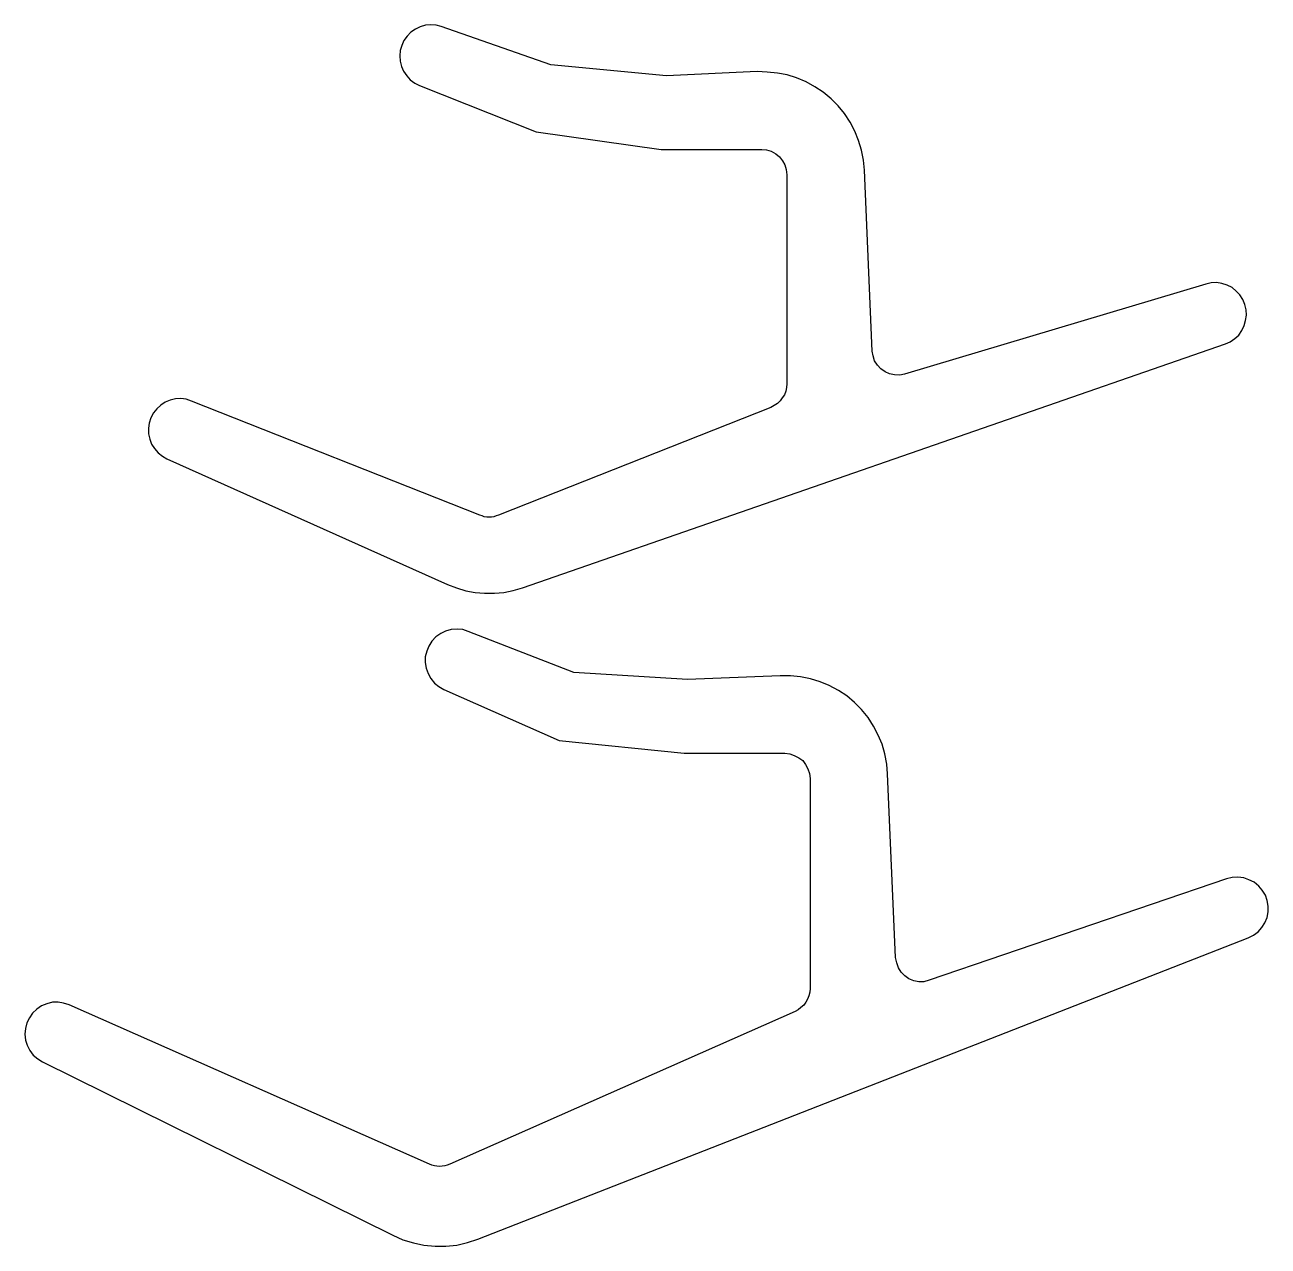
# Model space of a CAD drawing. Header units: centimetres. Extents: x -6.8 to 5.8, y -9.5 to 2.9.
import ezdxf

# ---------------------------------------------------------------- set-up
doc = ezdxf.new("R2010")
doc.units = ezdxf.units.CM
doc.header["$MEASUREMENT"] = 0
doc.layers.add('layer 1', color=7, linetype='Continuous')

msp = doc.modelspace()

# ---------------------------------------------------------------- linework, layer by layer
at = {"layer": 'layer 1', "lineweight": 25}
for points, knots in [([(-2.00729, -2.08318), (-2.00729, -2.08318), (0.74086, -0.99308), (0.74086, -0.99308), (0.74086, -0.99308), (0.74086, -0.99308), (0.77614, -0.97544), (0.77614, -0.97544), (0.77614, -0.97544), (0.77614, -0.97544), (0.80783, -0.95429), (0.80783, -0.95429), (0.80783, -0.95429), (0.80783, -0.95429), (0.83608, -0.92604), (0.83608, -0.92604), (0.83608, -0.92604), (0.83608, -0.92604), (0.85724, -0.89779), (0.85724, -0.89779), (0.85724, -0.89779), (0.85724, -0.89779), (0.87839, -0.86609), (0.87839, -0.86609), (0.87839, -0.86609), (0.87839, -0.86609), (0.89251, -0.83082), (0.89251, -0.83082), (0.89251, -0.83082), (0.89251, -0.83082), (0.89961, -0.79195), (0.89961, -0.79195), (0.89961, -0.79195), (0.89961, -0.79195), (0.90313, -0.75668), (0.90313, -0.75668), (0.90313, -0.75668), (0.90313, -0.75668), (0.90313, 1.35643), (0.90313, 1.35643), (0.90313, 1.35643), (0.90313, 1.35643), (0.89603, 1.40935), (0.89603, 1.40935), (0.89603, 1.40935), (0.89603, 1.40935), (0.88197, 1.4552), (0.88197, 1.4552), (0.88197, 1.4552), (0.88197, 1.4552), (0.86075, 1.49754), (0.86075, 1.49754), (0.86075, 1.49754), (0.86075, 1.49754), (0.82906, 1.53635), (0.82906, 1.53635), (0.82906, 1.53635), (0.82906, 1.53635), (0.79019, 1.5681), (0.79019, 1.5681), (0.79019, 1.5681), (0.79019, 1.5681), (0.74438, 1.59278), (0.74438, 1.59278), (0.74438, 1.59278), (0.74438, 1.59278), (0.69849, 1.60691), (0.69849, 1.60691), (0.69849, 1.60691), (0.69849, 1.60691), (0.64908, 1.61042), (0.64908, 1.61042), (0.64908, 1.61042), (0.64908, 1.61042), (-0.36687, 1.61042), (-0.36687, 1.61042), (-0.36687, 1.61042), (-0.36687, 1.61042), (-1.62633, 1.79034), (-1.62633, 1.79034), (-1.62633, 1.79034), (-1.62633, 1.79034), (-2.80459, 2.25602), (-2.80459, 2.25602), (-2.80459, 2.25602), (-2.80459, 2.25602), (-2.85396, 2.2807), (-2.85396, 2.2807), (-2.85396, 2.2807), (-2.85396, 2.2807), (-2.89985, 2.31598), (-2.89985, 2.31598), (-2.89985, 2.31598), (-2.89985, 2.31598), (-2.93512, 2.35479), (-2.93512, 2.35479), (-2.93512, 2.35479), (-2.93512, 2.35479), (-2.96689, 2.40066), (-2.96689, 2.40066), (-2.96689, 2.40066), (-2.96689, 2.40066), (-2.98804, 2.45004), (-2.98804, 2.45004), (-2.98804, 2.45004), (-2.98804, 2.45004), (-3.00217, 2.50296), (-3.00217, 2.50296), (-3.00217, 2.50296), (-3.00217, 2.50296), (-3.00568, 2.55588), (-3.00568, 2.55588), (-3.00568, 2.55588), (-3.00568, 2.55588), (-3.00217, 2.61232), (-3.00217, 2.61232), (-3.00217, 2.61232), (-3.00217, 2.61232), (-2.98453, 2.66171), (-2.98453, 2.66171), (-2.98453, 2.66171), (-2.98453, 2.66171), (-2.96334, 2.71109), (-2.96334, 2.71109), (-2.96334, 2.71109), (-2.96334, 2.71109), (-2.93161, 2.75695), (-2.93161, 2.75695), (-2.93161, 2.75695), (-2.93161, 2.75695), (-2.89278, 2.79576), (-2.89278, 2.79576), (-2.89278, 2.79576), (-2.89278, 2.79576), (-2.84693, 2.8275), (-2.84693, 2.8275), (-2.84693, 2.8275), (-2.84693, 2.8275), (-2.79753, 2.84867), (-2.79753, 2.84867), (-2.79753, 2.84867), (-2.79753, 2.84867), (-2.74461, 2.86631), (-2.74461, 2.86631), (-2.74461, 2.86631), (-2.74461, 2.86631), (-2.69169, 2.86984), (-2.69169, 2.86984), (-2.69169, 2.86984), (-2.69169, 2.86984), (-2.63878, 2.86631), (-2.63878, 2.86631), (-2.63878, 2.86631), (-2.63878, 2.86631), (-2.58586, 2.85221), (-2.58586, 2.85221), (-2.58586, 2.85221), (-2.58586, 2.85221), (-1.47812, 2.46768), (-1.47812, 2.46768), (-1.47812, 2.46768), (-1.47812, 2.46768), (-0.31044, 2.35479), (-0.31044, 2.35479), (-0.31044, 2.35479), (-0.31044, 2.35479), (0.60327, 2.39713), (0.60327, 2.39713), (0.60327, 2.39713), (0.60327, 2.39713), (0.70558, 2.39359), (0.70558, 2.39359), (0.70558, 2.39359), (0.70558, 2.39359), (0.80783, 2.38302), (0.80783, 2.38302), (0.80783, 2.38302), (0.80783, 2.38302), (0.90664, 2.36538), (0.90664, 2.36538), (0.90664, 2.36538), (0.90664, 2.36538), (1.00186, 2.33362), (1.00186, 2.33362), (1.00186, 2.33362), (1.00186, 2.33362), (1.09715, 2.29482), (1.09715, 2.29482), (1.09715, 2.29482), (1.09715, 2.29482), (1.18535, 2.24542), (1.18535, 2.24542), (1.18535, 2.24542), (1.18535, 2.24542), (1.27003, 2.18899), (1.27003, 2.18899), (1.27003, 2.18899), (1.27003, 2.18899), (1.35113, 2.12195), (1.35113, 2.12195), (1.35113, 2.12195), (1.35113, 2.12195), (1.42168, 2.05139), (1.42168, 2.05139), (1.42168, 2.05139), (1.42168, 2.05139), (1.48521, 1.97379), (1.48521, 1.97379), (1.48521, 1.97379), (1.48521, 1.97379), (1.54164, 1.8856), (1.54164, 1.8856), (1.54164, 1.8856), (1.54164, 1.8856), (1.59104, 1.7974), (1.59104, 1.7974), (1.59104, 1.7974), (1.59104, 1.7974), (1.62632, 1.70215), (1.62632, 1.70215), (1.62632, 1.70215), (1.62632, 1.70215), (1.65808, 1.60338), (1.65808, 1.60338), (1.65808, 1.60338), (1.65808, 1.60338), (1.67572, 1.50459), (1.67572, 1.50459), (1.67572, 1.50459), (1.67572, 1.50459), (1.68626, 1.40229), (1.68626, 1.40229), (1.68626, 1.40229), (1.68626, 1.40229), (1.76392, -0.42509), (1.76392, -0.42509), (1.76392, -0.42509), (1.76392, -0.42509), (1.77446, -0.47445), (1.77446, -0.47445), (1.77446, -0.47445), (1.77446, -0.47445), (1.78858, -0.52386), (1.78858, -0.52386), (1.78858, -0.52386), (1.78858, -0.52386), (1.81683, -0.5662), (1.81683, -0.5662), (1.81683, -0.5662), (1.81683, -0.5662), (1.85211, -0.60502), (1.85211, -0.60502), (1.85211, -0.60502), (1.85211, -0.60502), (1.89442, -0.6332), (1.89442, -0.6332), (1.89442, -0.6332), (1.89442, -0.6332), (1.94031, -0.65443), (1.94031, -0.65443), (1.94031, -0.65443), (1.94031, -0.65443), (1.98964, -0.66497), (1.98964, -0.66497), (1.98964, -0.66497), (1.98964, -0.66497), (2.04256, -0.66848), (2.04256, -0.66848), (2.04256, -0.66848), (2.04256, -0.66848), (2.09196, -0.65794), (2.09196, -0.65794), (2.09196, -0.65794), (2.09196, -0.65794), (5.13295, 0.25223), (5.13295, 0.25223), (5.13295, 0.25223), (5.13295, 0.25223), (5.18586, 0.26282), (5.18586, 0.26282), (5.18586, 0.26282), (5.18586, 0.26282), (5.24229, 0.26635), (5.24229, 0.26635), (5.24229, 0.26635), (5.24229, 0.26635), (5.29521, 0.25929), (5.29521, 0.25929), (5.29521, 0.25929), (5.29521, 0.25929), (5.34813, 0.24165), (5.34813, 0.24165), (5.34813, 0.24165), (5.34813, 0.24165), (5.39753, 0.21695), (5.39753, 0.21695), (5.39753, 0.21695), (5.39753, 0.21695), (5.43983, 0.18167), (5.43983, 0.18167), (5.43983, 0.18167), (5.43983, 0.18167), (5.47511, 0.14288), (5.47511, 0.14288), (5.47511, 0.14288), (5.47511, 0.14288), (5.50688, 0.09701), (5.50688, 0.09701), (5.50688, 0.09701), (5.50688, 0.09701), (5.52803, 0.04409), (5.52803, 0.04409), (5.52803, 0.04409), (5.52803, 0.04409), (5.53864, -0.00883), (5.53864, -0.00883), (5.53864, -0.00883), (5.53864, -0.00883), (5.54215, -0.06173), (5.54215, -0.06173), (5.54215, -0.06173), (5.54215, -0.06173), (5.53506, -0.11465), (5.53506, -0.11465), (5.53506, -0.11465), (5.53506, -0.11465), (5.521, -0.16757), (5.521, -0.16757), (5.521, -0.16757), (5.521, -0.16757), (5.49626, -0.21697), (5.49626, -0.21697), (5.49626, -0.21697), (5.49626, -0.21697), (5.4645, -0.26279), (5.4645, -0.26279), (5.4645, -0.26279), (5.4645, -0.26279), (5.42571, -0.29806), (5.42571, -0.29806), (5.42571, -0.29806), (5.42571, -0.29806), (5.37989, -0.32983), (5.37989, -0.32983), (5.37989, -0.32983), (5.37989, -0.32983), (5.33049, -0.35098), (5.33049, -0.35098), (5.33049, -0.35098), (5.33049, -0.35098), (-1.76744, -2.81691), (-1.76744, -2.81691), (-1.76744, -2.81691), (-1.76744, -2.81691), (-1.85915, -2.84165), (-1.85915, -2.84165), (-1.85915, -2.84165), (-1.85915, -2.84165), (-1.95437, -2.8628), (-1.95437, -2.8628), (-1.95437, -2.8628), (-1.95437, -2.8628), (-2.04967, -2.86983), (-2.04967, -2.86983), (-2.04967, -2.86983), (-2.04967, -2.86983), (-2.1484, -2.86983), (-2.1484, -2.86983), (-2.1484, -2.86983), (-2.1484, -2.86983), (-2.24369, -2.8628), (-2.24369, -2.8628), (-2.24369, -2.8628), (-2.24369, -2.8628), (-2.33892, -2.84516), (-2.33892, -2.84516), (-2.33892, -2.84516), (-2.33892, -2.84516), (-2.43062, -2.81691), (-2.43062, -2.81691), (-2.43062, -2.81691), (-2.43062, -2.81691), (-2.52237, -2.78163), (-2.52237, -2.78163), (-2.52237, -2.78163), (-2.52237, -2.78163), (-5.35516, -1.51163), (-5.35516, -1.51163), (-5.35516, -1.51163), (-5.35516, -1.51163), (-5.40103, -1.48697), (-5.40103, -1.48697), (-5.40103, -1.48697), (-5.40103, -1.48697), (-5.44335, -1.45169), (-5.44335, -1.45169), (-5.44335, -1.45169), (-5.44335, -1.45169), (-5.48216, -1.40931), (-5.48216, -1.40931), (-5.48216, -1.40931), (-5.48216, -1.40931), (-5.51037, -1.3635), (-5.51037, -1.3635), (-5.51037, -1.3635), (-5.51037, -1.3635), (-5.52801, -1.31409), (-5.52801, -1.31409), (-5.52801, -1.31409), (-5.52801, -1.31409), (-5.54214, -1.26118), (-5.54214, -1.26118), (-5.54214, -1.26118), (-5.54214, -1.26118), (-5.54214, -1.20475), (-5.54214, -1.20475), (-5.54214, -1.20475), (-5.54214, -1.20475), (-5.53508, -1.15183), (-5.53508, -1.15183), (-5.53508, -1.15183), (-5.53508, -1.15183), (-5.51744, -1.09891), (-5.51744, -1.09891), (-5.51744, -1.09891), (-5.51744, -1.09891), (-5.49274, -1.04951), (-5.49274, -1.04951), (-5.49274, -1.04951), (-5.49274, -1.04951), (-5.45746, -1.0072), (-5.45746, -1.0072), (-5.45746, -1.0072), (-5.45746, -1.0072), (-5.41867, -0.97193), (-5.41867, -0.97193), (-5.41867, -0.97193), (-5.41867, -0.97193), (-5.37279, -0.94016), (-5.37279, -0.94016), (-5.37279, -0.94016), (-5.37279, -0.94016), (-5.32341, -0.91901), (-5.32341, -0.91901), (-5.32341, -0.91901), (-5.32341, -0.91901), (-5.27049, -0.9084), (-5.27049, -0.9084), (-5.27049, -0.9084), (-5.27049, -0.9084), (-5.21404, -0.90488), (-5.21404, -0.90488), (-5.21404, -0.90488), (-5.21404, -0.90488), (-5.16113, -0.91191), (-5.16113, -0.91191), (-5.16113, -0.91191), (-5.16113, -0.91191), (-5.10821, -0.92955), (-5.10821, -0.92955), (-5.10821, -0.92955), (-5.10821, -0.92955), (-2.1978, -2.08318), (-2.1978, -2.08318), (-2.1978, -2.08318), (-2.1978, -2.08318), (-2.17314, -2.0902), (-2.17314, -2.0902), (-2.17314, -2.0902), (-2.17314, -2.0902), (-2.15195, -2.09723), (-2.15195, -2.09723), (-2.15195, -2.09723), (-2.15195, -2.09723), (-2.12725, -2.10082), (-2.12725, -2.10082), (-2.12725, -2.10082), (-2.12725, -2.10082), (-2.10258, -2.10082), (-2.10258, -2.10082), (-2.10258, -2.10082), (-2.10258, -2.10082), (-2.07785, -2.10082), (-2.07785, -2.10082), (-2.07785, -2.10082), (-2.07785, -2.10082), (-2.05669, -2.09723), (-2.05669, -2.09723), (-2.05669, -2.09723), (-2.05669, -2.09723), (-2.03203, -2.0902), (-2.03203, -2.0902), (-2.03203, -2.0902), (-2.03203, -2.0902), (-2.00729, -2.08318), (-2.00729, -2.08318)], [0, 0, 0, 0, 0.008, 0.008, 0.008, 0.008, 0.016, 0.016, 0.016, 0.016, 0.024, 0.024, 0.024, 0.024, 0.032, 0.032, 0.032, 0.032, 0.04, 0.04, 0.04, 0.04, 0.048, 0.048, 0.048, 0.048, 0.056, 0.056, 0.056, 0.056, 0.064, 0.064, 0.064, 0.064, 0.072, 0.072, 0.072, 0.072, 0.08, 0.08, 0.08, 0.08, 0.088, 0.088, 0.088, 0.088, 0.096, 0.096, 0.096, 0.096, 0.104, 0.104, 0.104, 0.104, 0.112, 0.112, 0.112, 0.112, 0.12, 0.12, 0.12, 0.12, 0.128, 0.128, 0.128, 0.128, 0.136, 0.136, 0.136, 0.136, 0.144, 0.144, 0.144, 0.144, 0.152, 0.152, 0.152, 0.152, 0.16, 0.16, 0.16, 0.16, 0.168, 0.168, 0.168, 0.168, 0.176, 0.176, 0.176, 0.176, 0.184, 0.184, 0.184, 0.184, 0.192, 0.192, 0.192, 0.192, 0.2, 0.2, 0.2, 0.2, 0.208, 0.208, 0.208, 0.208, 0.216, 0.216, 0.216, 0.216, 0.224, 0.224, 0.224, 0.224, 0.232, 0.232, 0.232, 0.232, 0.24, 0.24, 0.24, 0.24, 0.248, 0.248, 0.248, 0.248, 0.256, 0.256, 0.256, 0.256, 0.264, 0.264, 0.264, 0.264, 0.272, 0.272, 0.272, 0.272, 0.28, 0.28, 0.28, 0.28, 0.288, 0.288, 0.288, 0.288, 0.296, 0.296, 0.296, 0.296, 0.304, 0.304, 0.304, 0.304, 0.312, 0.312, 0.312, 0.312, 0.32, 0.32, 0.32, 0.32, 0.328, 0.328, 0.328, 0.328, 0.336, 0.336, 0.336, 0.336, 0.344, 0.344, 0.344, 0.344, 0.352, 0.352, 0.352, 0.352, 0.36, 0.36, 0.36, 0.36, 0.368, 0.368, 0.368, 0.368, 0.376, 0.376, 0.376, 0.376, 0.384, 0.384, 0.384, 0.384, 0.392, 0.392, 0.392, 0.392, 0.4, 0.4, 0.4, 0.4, 0.408, 0.408, 0.408, 0.408, 0.416, 0.416, 0.416, 0.416, 0.424, 0.424, 0.424, 0.424, 0.432, 0.432, 0.432, 0.432, 0.44, 0.44, 0.44, 0.44, 0.448, 0.448, 0.448, 0.448, 0.456, 0.456, 0.456, 0.456, 0.464, 0.464, 0.464, 0.464, 0.472, 0.472, 0.472, 0.472, 0.48, 0.48, 0.48, 0.48, 0.488, 0.488, 0.488, 0.488, 0.496, 0.496, 0.496, 0.496, 0.504, 0.504, 0.504, 0.504, 0.512, 0.512, 0.512, 0.512, 0.52, 0.52, 0.52, 0.52, 0.528, 0.528, 0.528, 0.528, 0.536, 0.536, 0.536, 0.536, 0.544, 0.544, 0.544, 0.544, 0.552, 0.552, 0.552, 0.552, 0.56, 0.56, 0.56, 0.56, 0.568, 0.568, 0.568, 0.568, 0.576, 0.576, 0.576, 0.576, 0.584, 0.584, 0.584, 0.584, 0.592, 0.592, 0.592, 0.592, 0.6, 0.6, 0.6, 0.6, 0.608, 0.608, 0.608, 0.608, 0.616, 0.616, 0.616, 0.616, 0.624, 0.624, 0.624, 0.624, 0.632, 0.632, 0.632, 0.632, 0.64, 0.64, 0.64, 0.64, 0.648, 0.648, 0.648, 0.648, 0.656, 0.656, 0.656, 0.656, 0.664, 0.664, 0.664, 0.664, 0.672, 0.672, 0.672, 0.672, 0.68, 0.68, 0.68, 0.68, 0.688, 0.688, 0.688, 0.688, 0.696, 0.696, 0.696, 0.696, 0.704, 0.704, 0.704, 0.704, 0.712, 0.712, 0.712, 0.712, 0.72, 0.72, 0.72, 0.72, 0.728, 0.728, 0.728, 0.728, 0.736, 0.736, 0.736, 0.736, 0.744, 0.744, 0.744, 0.744, 0.752, 0.752, 0.752, 0.752, 0.76, 0.76, 0.76, 0.76, 0.768, 0.768, 0.768, 0.768, 0.776, 0.776, 0.776, 0.776, 0.784, 0.784, 0.784, 0.784, 0.792, 0.792, 0.792, 0.792, 0.8, 0.8, 0.8, 0.8, 0.808, 0.808, 0.808, 0.808, 0.816, 0.816, 0.816, 0.816, 0.824, 0.824, 0.824, 0.824, 0.832, 0.832, 0.832, 0.832, 0.84, 0.84, 0.84, 0.84, 0.848, 0.848, 0.848, 0.848, 0.856, 0.856, 0.856, 0.856, 0.864, 0.864, 0.864, 0.864, 0.872, 0.872, 0.872, 0.872, 0.88, 0.88, 0.88, 0.88, 0.888, 0.888, 0.888, 0.888, 0.896, 0.896, 0.896, 0.896, 0.904, 0.904, 0.904, 0.904, 0.912, 0.912, 0.912, 0.912, 0.92, 0.92, 0.92, 0.92, 0.928, 0.928, 0.928, 0.928, 0.936, 0.936, 0.936, 0.936, 0.944, 0.944, 0.944, 0.944, 0.952, 0.952, 0.952, 0.952, 0.96, 0.96, 0.96, 0.96, 0.968, 0.968, 0.968, 0.968, 0.976, 0.976, 0.976, 0.976, 0.984, 0.984, 0.984, 0.984, 1, 1, 1, 1]), ([(-2.50008, -8.63554), (-2.50008, -8.63554), (0.98539, -7.09393), (0.98539, -7.09393), (0.98539, -7.09393), (0.98539, -7.09393), (1.01712, -7.07629), (1.01712, -7.07629), (1.01712, -7.07629), (1.01712, -7.07629), (1.04537, -7.0551), (1.04537, -7.0551), (1.04537, -7.0551), (1.04537, -7.0551), (1.07359, -7.0304), (1.07359, -7.0304), (1.07359, -7.0304), (1.07359, -7.0304), (1.09474, -7.00219), (1.09474, -7.00219), (1.09474, -7.00219), (1.09474, -7.00219), (1.11238, -6.97046), (1.11238, -6.97046), (1.11238, -6.97046), (1.11238, -6.97046), (1.12651, -6.93518), (1.12651, -6.93518), (1.12651, -6.93518), (1.12651, -6.93518), (1.13357, -6.8999), (1.13357, -6.8999), (1.13357, -6.8999), (1.13357, -6.8999), (1.13708, -6.86108), (1.13708, -6.86108), (1.13708, -6.86108), (1.13708, -6.86108), (1.13708, -4.74086), (1.13708, -4.74086), (1.13708, -4.74086), (1.13708, -4.74086), (1.13002, -4.69149), (1.13002, -4.69149), (1.13002, -4.69149), (1.13002, -4.69149), (1.11593, -4.64564), (1.11593, -4.64564), (1.11593, -4.64564), (1.11593, -4.64564), (1.09123, -4.59975), (1.09123, -4.59975), (1.09123, -4.59975), (1.09123, -4.59975), (1.06301, -4.56096), (1.06301, -4.56096), (1.06301, -4.56096), (1.06301, -4.56096), (1.02419, -4.53274), (1.02419, -4.53274), (1.02419, -4.53274), (1.02419, -4.53274), (0.97833, -4.50804), (0.97833, -4.50804), (0.97833, -4.50804), (0.97833, -4.50804), (0.93248, -4.49392), (0.93248, -4.49392), (0.93248, -4.49392), (0.93248, -4.49392), (0.88307, -4.48689), (0.88307, -4.48689), (0.88307, -4.48689), (0.88307, -4.48689), (-0.13292, -4.48689), (-0.13292, -4.48689), (-0.13292, -4.48689), (-0.13292, -4.48689), (-1.39586, -4.35635), (-1.39586, -4.35635), (-1.39586, -4.35635), (-1.39586, -4.35635), (-2.56002, -3.84128), (-2.56002, -3.84128), (-2.56002, -3.84128), (-2.56002, -3.84128), (-2.60943, -3.8131), (-2.60943, -3.8131), (-2.60943, -3.8131), (-2.60943, -3.8131), (-2.65528, -3.77782), (-2.65528, -3.77782), (-2.65528, -3.77782), (-2.65528, -3.77782), (-2.69056, -3.73193), (-2.69056, -3.73193), (-2.69056, -3.73193), (-2.69056, -3.73193), (-2.71877, -3.68253), (-2.71877, -3.68253), (-2.71877, -3.68253), (-2.71877, -3.68253), (-2.73993, -3.6261), (-2.73993, -3.6261), (-2.73993, -3.6261), (-2.73993, -3.6261), (-2.74702, -3.56967), (-2.74702, -3.56967), (-2.74702, -3.56967), (-2.74702, -3.56967), (-2.74702, -3.51324), (-2.74702, -3.51324), (-2.74702, -3.51324), (-2.74702, -3.51324), (-2.7329, -3.45677), (-2.7329, -3.45677), (-2.7329, -3.45677), (-2.7329, -3.45677), (-2.71175, -3.40385), (-2.71175, -3.40385), (-2.71175, -3.40385), (-2.71175, -3.40385), (-2.67998, -3.35449), (-2.67998, -3.35449), (-2.67998, -3.35449), (-2.67998, -3.35449), (-2.64119, -3.31211), (-2.64119, -3.31211), (-2.64119, -3.31211), (-2.64119, -3.31211), (-2.59179, -3.27683), (-2.59179, -3.27683), (-2.59179, -3.27683), (-2.59179, -3.27683), (-2.54238, -3.25217), (-2.54238, -3.25217), (-2.54238, -3.25217), (-2.54238, -3.25217), (-2.48595, -3.23804), (-2.48595, -3.23804), (-2.48595, -3.23804), (-2.48595, -3.23804), (-2.42597, -3.23453), (-2.42597, -3.23453), (-2.42597, -3.23453), (-2.42597, -3.23453), (-2.36951, -3.23804), (-2.36951, -3.23804), (-2.36951, -3.23804), (-2.36951, -3.23804), (-2.31308, -3.25568), (-2.31308, -3.25568), (-2.31308, -3.25568), (-2.31308, -3.25568), (-1.24768, -3.67199), (-1.24768, -3.67199), (-1.24768, -3.67199), (-1.24768, -3.67199), (-0.10115, -3.74254), (-0.10115, -3.74254), (-0.10115, -3.74254), (-0.10115, -3.74254), (0.83722, -3.70371), (0.83722, -3.70371), (0.83722, -3.70371), (0.83722, -3.70371), (0.93954, -3.70371), (0.93954, -3.70371), (0.93954, -3.70371), (0.93954, -3.70371), (1.04182, -3.71429), (1.04182, -3.71429), (1.04182, -3.71429), (1.04182, -3.71429), (1.1406, -3.73544), (1.1406, -3.73544), (1.1406, -3.73544), (1.1406, -3.73544), (1.2394, -3.76369), (1.2394, -3.76369), (1.2394, -3.76369), (1.2394, -3.76369), (1.33111, -3.80249), (1.33111, -3.80249), (1.33111, -3.80249), (1.33111, -3.80249), (1.42282, -3.85189), (1.42282, -3.85189), (1.42282, -3.85189), (1.42282, -3.85189), (1.5075, -3.90832), (1.5075, -3.90832), (1.5075, -3.90832), (1.5075, -3.90832), (1.58512, -3.97536), (1.58512, -3.97536), (1.58512, -3.97536), (1.58512, -3.97536), (1.65567, -4.04592), (1.65567, -4.04592), (1.65567, -4.04592), (1.65567, -4.04592), (1.72268, -4.12705), (1.72268, -4.12705), (1.72268, -4.12705), (1.72268, -4.12705), (1.77914, -4.21169), (1.77914, -4.21169), (1.77914, -4.21169), (1.77914, -4.21169), (1.825, -4.30344), (1.825, -4.30344), (1.825, -4.30344), (1.825, -4.30344), (1.86379, -4.39518), (1.86379, -4.39518), (1.86379, -4.39518), (1.86379, -4.39518), (1.89204, -4.49392), (1.89204, -4.49392), (1.89204, -4.49392), (1.89204, -4.49392), (1.91319, -4.59624), (1.91319, -4.59624), (1.91319, -4.59624), (1.91319, -4.59624), (1.92026, -4.69504), (1.92026, -4.69504), (1.92026, -4.69504), (1.92026, -4.69504), (2.00139, -6.55064), (2.00139, -6.55064), (2.00139, -6.55064), (2.00139, -6.55064), (2.01196, -6.60355), (2.01196, -6.60355), (2.01196, -6.60355), (2.01196, -6.60355), (2.0296, -6.65296), (2.0296, -6.65296), (2.0296, -6.65296), (2.0296, -6.65296), (2.05782, -6.69878), (2.05782, -6.69878), (2.05782, -6.69878), (2.05782, -6.69878), (2.0931, -6.73405), (2.0931, -6.73405), (2.0931, -6.73405), (2.0931, -6.73405), (2.13544, -6.76582), (2.13544, -6.76582), (2.13544, -6.76582), (2.13544, -6.76582), (2.18484, -6.78346), (2.18484, -6.78346), (2.18484, -6.78346), (2.18484, -6.78346), (2.23421, -6.79407), (2.23421, -6.79407), (2.23421, -6.79407), (2.23421, -6.79407), (2.28712, -6.79407), (2.28712, -6.79407), (2.28712, -6.79407), (2.28712, -6.79407), (2.34004, -6.77994), (2.34004, -6.77994), (2.34004, -6.77994), (2.34004, -6.77994), (5.3422, -5.75337), (5.3422, -5.75337), (5.3422, -5.75337), (5.3422, -5.75337), (5.39863, -5.74276), (5.39863, -5.74276), (5.39863, -5.74276), (5.39863, -5.74276), (5.4551, -5.73925), (5.4551, -5.73925), (5.4551, -5.73925), (5.4551, -5.73925), (5.51504, -5.74628), (5.51504, -5.74628), (5.51504, -5.74628), (5.51504, -5.74628), (5.56796, -5.76392), (5.56796, -5.76392), (5.56796, -5.76392), (5.56796, -5.76392), (5.62087, -5.78865), (5.62087, -5.78865), (5.62087, -5.78865), (5.62087, -5.78865), (5.66676, -5.82744), (5.66676, -5.82744), (5.66676, -5.82744), (5.66676, -5.82744), (5.70204, -5.86975), (5.70204, -5.86975), (5.70204, -5.86975), (5.70204, -5.86975), (5.73377, -5.91915), (5.73377, -5.91915), (5.73377, -5.91915), (5.73377, -5.91915), (5.75141, -5.97207), (5.75141, -5.97207), (5.75141, -5.97207), (5.75141, -5.97207), (5.76198, -6.03205), (5.76198, -6.03205), (5.76198, -6.03205), (5.76198, -6.03205), (5.76198, -6.08851), (5.76198, -6.08851), (5.76198, -6.08851), (5.76198, -6.08851), (5.75141, -6.14494), (5.75141, -6.14494), (5.75141, -6.14494), (5.75141, -6.14494), (5.73026, -6.19786), (5.73026, -6.19786), (5.73026, -6.19786), (5.73026, -6.19786), (5.69849, -6.24726), (5.69849, -6.24726), (5.69849, -6.24726), (5.69849, -6.24726), (5.6597, -6.28957), (5.6597, -6.28957), (5.6597, -6.28957), (5.6597, -6.28957), (5.61385, -6.32485), (5.61385, -6.32485), (5.61385, -6.32485), (5.61385, -6.32485), (5.56093, -6.34955), (5.56093, -6.34955), (5.56093, -6.34955), (5.56093, -6.34955), (-2.21786, -9.39401), (-2.21786, -9.39401), (-2.21786, -9.39401), (-2.21786, -9.39401), (-2.32014, -9.42929), (-2.32014, -9.42929), (-2.32014, -9.42929), (-2.32014, -9.42929), (-2.42952, -9.45399), (-2.42952, -9.45399), (-2.42952, -9.45399), (-2.42952, -9.45399), (-2.53887, -9.46457), (-2.53887, -9.46457), (-2.53887, -9.46457), (-2.53887, -9.46457), (-2.64822, -9.46457), (-2.64822, -9.46457), (-2.64822, -9.46457), (-2.64822, -9.46457), (-2.76111, -9.45399), (-2.76111, -9.45399), (-2.76111, -9.45399), (-2.76111, -9.45399), (-2.86695, -9.4328), (-2.86695, -9.4328), (-2.86695, -9.4328), (-2.86695, -9.4328), (-2.97278, -9.40108), (-2.97278, -9.40108), (-2.97278, -9.40108), (-2.97278, -9.40108), (-3.07506, -9.35522), (-3.07506, -9.35522), (-3.07506, -9.35522), (-3.07506, -9.35522), (-6.61344, -7.60191), (-6.61344, -7.60191), (-6.61344, -7.60191), (-6.61344, -7.60191), (-6.6593, -7.57369), (-6.6593, -7.57369), (-6.6593, -7.57369), (-6.6593, -7.57369), (-6.70515, -7.5349), (-6.70515, -7.5349), (-6.70515, -7.5349), (-6.70515, -7.5349), (-6.74043, -7.48901), (-6.74043, -7.48901), (-6.74043, -7.48901), (-6.74043, -7.48901), (-6.76513, -7.4361), (-6.76513, -7.4361), (-6.76513, -7.4361), (-6.76513, -7.4361), (-6.78277, -7.38318), (-6.78277, -7.38318), (-6.78277, -7.38318), (-6.78277, -7.38318), (-6.78983, -7.32324), (-6.78983, -7.32324), (-6.78983, -7.32324), (-6.78983, -7.32324), (-6.78277, -7.26677), (-6.78277, -7.26677), (-6.78277, -7.26677), (-6.78277, -7.26677), (-6.76866, -7.2103), (-6.76866, -7.2103), (-6.76866, -7.2103), (-6.76866, -7.2103), (-6.74396, -7.15739), (-6.74396, -7.15739), (-6.74396, -7.15739), (-6.74396, -7.15739), (-6.71221, -7.11157), (-6.71221, -7.11157), (-6.71221, -7.11157), (-6.71221, -7.11157), (-6.66987, -7.07274), (-6.66987, -7.07274), (-6.66987, -7.07274), (-6.66987, -7.07274), (-6.62049, -7.03746), (-6.62049, -7.03746), (-6.62049, -7.03746), (-6.62049, -7.03746), (-6.56757, -7.01628), (-6.56757, -7.01628), (-6.56757, -7.01628), (-6.56757, -7.01628), (-6.51112, -7.00219), (-6.51112, -7.00219), (-6.51112, -7.00219), (-6.51112, -7.00219), (-6.45469, -7.00219), (-6.45469, -7.00219), (-6.45469, -7.00219), (-6.45469, -7.00219), (-6.39825, -7.00925), (-6.39825, -7.00925), (-6.39825, -7.00925), (-6.39825, -7.00925), (-6.3418, -7.02689), (-6.3418, -7.02689), (-6.3418, -7.02689), (-6.3418, -7.02689), (-2.70465, -8.63554), (-2.70465, -8.63554), (-2.70465, -8.63554), (-2.70465, -8.63554), (-2.67998, -8.64615), (-2.67998, -8.64615), (-2.67998, -8.64615), (-2.67998, -8.64615), (-2.65528, -8.65318), (-2.65528, -8.65318), (-2.65528, -8.65318), (-2.65528, -8.65318), (-2.63058, -8.65669), (-2.63058, -8.65669), (-2.63058, -8.65669), (-2.63058, -8.65669), (-2.60236, -8.66024), (-2.60236, -8.66024), (-2.60236, -8.66024), (-2.60236, -8.66024), (-2.57766, -8.65669), (-2.57766, -8.65669), (-2.57766, -8.65669), (-2.57766, -8.65669), (-2.54945, -8.65318), (-2.54945, -8.65318), (-2.54945, -8.65318), (-2.54945, -8.65318), (-2.52474, -8.64615), (-2.52474, -8.64615), (-2.52474, -8.64615), (-2.52474, -8.64615), (-2.50008, -8.63554), (-2.50008, -8.63554)], [0, 0, 0, 0, 0.00819672, 0.00819672, 0.00819672, 0.00819672, 0.01639344, 0.01639344, 0.01639344, 0.01639344, 0.02459016, 0.02459016, 0.02459016, 0.02459016, 0.03278689, 0.03278689, 0.03278689, 0.03278689, 0.04098361, 0.04098361, 0.04098361, 0.04098361, 0.04918033, 0.04918033, 0.04918033, 0.04918033, 0.05737705, 0.05737705, 0.05737705, 0.05737705, 0.06557377, 0.06557377, 0.06557377, 0.06557377, 0.07377049, 0.07377049, 0.07377049, 0.07377049, 0.08196721, 0.08196721, 0.08196721, 0.08196721, 0.09016393, 0.09016393, 0.09016393, 0.09016393, 0.09836066, 0.09836066, 0.09836066, 0.09836066, 0.10655738, 0.10655738, 0.10655738, 0.10655738, 0.1147541, 0.1147541, 0.1147541, 0.1147541, 0.12295082, 0.12295082, 0.12295082, 0.12295082, 0.13114754, 0.13114754, 0.13114754, 0.13114754, 0.13934426, 0.13934426, 0.13934426, 0.13934426, 0.14754098, 0.14754098, 0.14754098, 0.14754098, 0.1557377, 0.1557377, 0.1557377, 0.1557377, 0.16393443, 0.16393443, 0.16393443, 0.16393443, 0.17213115, 0.17213115, 0.17213115, 0.17213115, 0.18032787, 0.18032787, 0.18032787, 0.18032787, 0.18852459, 0.18852459, 0.18852459, 0.18852459, 0.19672131, 0.19672131, 0.19672131, 0.19672131, 0.20491803, 0.20491803, 0.20491803, 0.20491803, 0.21311475, 0.21311475, 0.21311475, 0.21311475, 0.22131148, 0.22131148, 0.22131148, 0.22131148, 0.2295082, 0.2295082, 0.2295082, 0.2295082, 0.23770492, 0.23770492, 0.23770492, 0.23770492, 0.24590164, 0.24590164, 0.24590164, 0.24590164, 0.25409836, 0.25409836, 0.25409836, 0.25409836, 0.26229508, 0.26229508, 0.26229508, 0.26229508, 0.2704918, 0.2704918, 0.2704918, 0.2704918, 0.27868852, 0.27868852, 0.27868852, 0.27868852, 0.28688525, 0.28688525, 0.28688525, 0.28688525, 0.29508197, 0.29508197, 0.29508197, 0.29508197, 0.30327869, 0.30327869, 0.30327869, 0.30327869, 0.31147541, 0.31147541, 0.31147541, 0.31147541, 0.31967213, 0.31967213, 0.31967213, 0.31967213, 0.32786885, 0.32786885, 0.32786885, 0.32786885, 0.33606557, 0.33606557, 0.33606557, 0.33606557, 0.3442623, 0.3442623, 0.3442623, 0.3442623, 0.35245902, 0.35245902, 0.35245902, 0.35245902, 0.36065574, 0.36065574, 0.36065574, 0.36065574, 0.36885246, 0.36885246, 0.36885246, 0.36885246, 0.37704918, 0.37704918, 0.37704918, 0.37704918, 0.3852459, 0.3852459, 0.3852459, 0.3852459, 0.39344262, 0.39344262, 0.39344262, 0.39344262, 0.40163934, 0.40163934, 0.40163934, 0.40163934, 0.40983607, 0.40983607, 0.40983607, 0.40983607, 0.41803279, 0.41803279, 0.41803279, 0.41803279, 0.42622951, 0.42622951, 0.42622951, 0.42622951, 0.43442623, 0.43442623, 0.43442623, 0.43442623, 0.44262295, 0.44262295, 0.44262295, 0.44262295, 0.45081967, 0.45081967, 0.45081967, 0.45081967, 0.45901639, 0.45901639, 0.45901639, 0.45901639, 0.46721311, 0.46721311, 0.46721311, 0.46721311, 0.47540984, 0.47540984, 0.47540984, 0.47540984, 0.48360656, 0.48360656, 0.48360656, 0.48360656, 0.49180328, 0.49180328, 0.49180328, 0.49180328, 0.5, 0.5, 0.5, 0.5, 0.50819672, 0.50819672, 0.50819672, 0.50819672, 0.51639344, 0.51639344, 0.51639344, 0.51639344, 0.52459016, 0.52459016, 0.52459016, 0.52459016, 0.53278689, 0.53278689, 0.53278689, 0.53278689, 0.54098361, 0.54098361, 0.54098361, 0.54098361, 0.54918033, 0.54918033, 0.54918033, 0.54918033, 0.55737705, 0.55737705, 0.55737705, 0.55737705, 0.56557377, 0.56557377, 0.56557377, 0.56557377, 0.57377049, 0.57377049, 0.57377049, 0.57377049, 0.58196721, 0.58196721, 0.58196721, 0.58196721, 0.59016393, 0.59016393, 0.59016393, 0.59016393, 0.59836066, 0.59836066, 0.59836066, 0.59836066, 0.60655738, 0.60655738, 0.60655738, 0.60655738, 0.6147541, 0.6147541, 0.6147541, 0.6147541, 0.62295082, 0.62295082, 0.62295082, 0.62295082, 0.63114754, 0.63114754, 0.63114754, 0.63114754, 0.63934426, 0.63934426, 0.63934426, 0.63934426, 0.64754098, 0.64754098, 0.64754098, 0.64754098, 0.6557377, 0.6557377, 0.6557377, 0.6557377, 0.66393443, 0.66393443, 0.66393443, 0.66393443, 0.67213115, 0.67213115, 0.67213115, 0.67213115, 0.68032787, 0.68032787, 0.68032787, 0.68032787, 0.68852459, 0.68852459, 0.68852459, 0.68852459, 0.69672131, 0.69672131, 0.69672131, 0.69672131, 0.70491803, 0.70491803, 0.70491803, 0.70491803, 0.71311475, 0.71311475, 0.71311475, 0.71311475, 0.72131148, 0.72131148, 0.72131148, 0.72131148, 0.7295082, 0.7295082, 0.7295082, 0.7295082, 0.73770492, 0.73770492, 0.73770492, 0.73770492, 0.74590164, 0.74590164, 0.74590164, 0.74590164, 0.75409836, 0.75409836, 0.75409836, 0.75409836, 0.76229508, 0.76229508, 0.76229508, 0.76229508, 0.7704918, 0.7704918, 0.7704918, 0.7704918, 0.77868852, 0.77868852, 0.77868852, 0.77868852, 0.78688525, 0.78688525, 0.78688525, 0.78688525, 0.79508197, 0.79508197, 0.79508197, 0.79508197, 0.80327869, 0.80327869, 0.80327869, 0.80327869, 0.81147541, 0.81147541, 0.81147541, 0.81147541, 0.81967213, 0.81967213, 0.81967213, 0.81967213, 0.82786885, 0.82786885, 0.82786885, 0.82786885, 0.83606557, 0.83606557, 0.83606557, 0.83606557, 0.8442623, 0.8442623, 0.8442623, 0.8442623, 0.85245902, 0.85245902, 0.85245902, 0.85245902, 0.86065574, 0.86065574, 0.86065574, 0.86065574, 0.86885246, 0.86885246, 0.86885246, 0.86885246, 0.87704918, 0.87704918, 0.87704918, 0.87704918, 0.8852459, 0.8852459, 0.8852459, 0.8852459, 0.89344262, 0.89344262, 0.89344262, 0.89344262, 0.90163934, 0.90163934, 0.90163934, 0.90163934, 0.90983607, 0.90983607, 0.90983607, 0.90983607, 0.91803279, 0.91803279, 0.91803279, 0.91803279, 0.92622951, 0.92622951, 0.92622951, 0.92622951, 0.93442623, 0.93442623, 0.93442623, 0.93442623, 0.94262295, 0.94262295, 0.94262295, 0.94262295, 0.95081967, 0.95081967, 0.95081967, 0.95081967, 0.95901639, 0.95901639, 0.95901639, 0.95901639, 0.96721311, 0.96721311, 0.96721311, 0.96721311, 0.97540984, 0.97540984, 0.97540984, 0.97540984, 0.98360656, 0.98360656, 0.98360656, 0.98360656, 1, 1, 1, 1])]:
    msp.add_open_spline(points, degree=3, knots=knots, dxfattribs=at)

doc.saveas('drawing.dxf')
